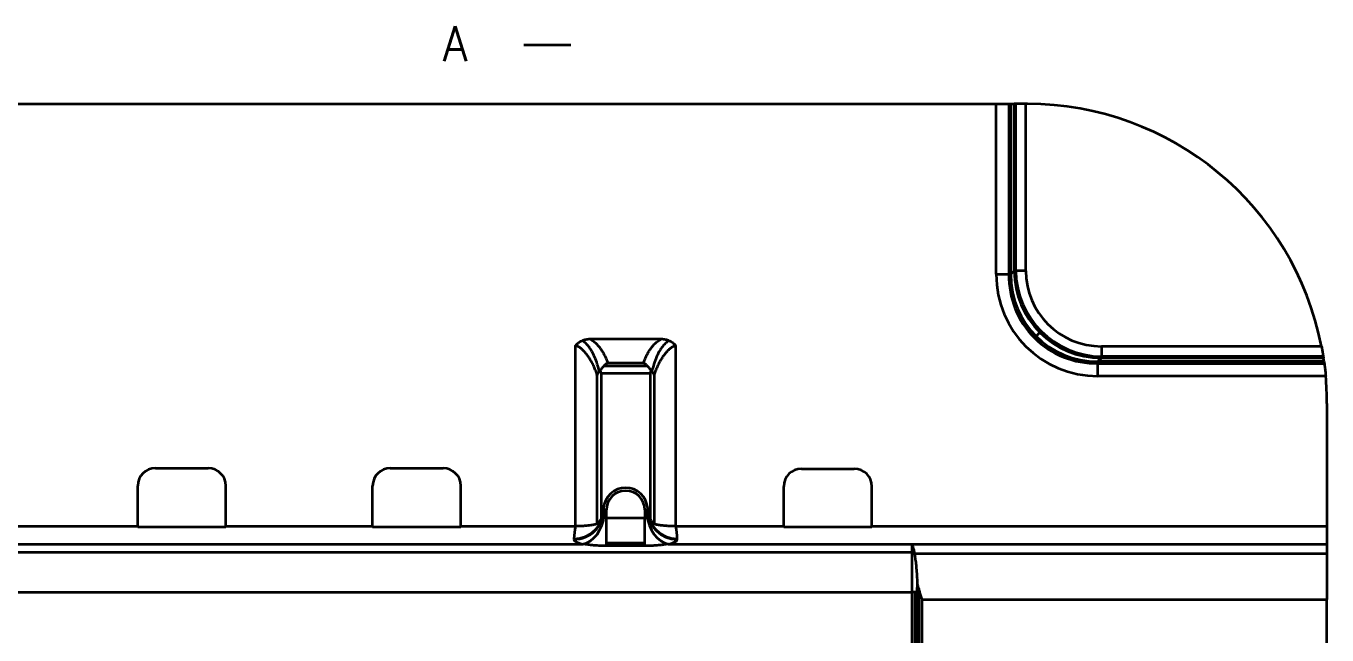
# Model space of a CAD drawing. Header units: millimetres. Extents: x -13 to 1082, y 396 to 866.
# Drawn here: x 235.6 to 457.1, y 758.8 to 862.5 of the extents above; entities that cross this region are included whole.
import ezdxf

# ---------------------------------------------------------------- set-up
doc = ezdxf.new("R2010")
doc.units = ezdxf.units.MM
doc.layers.add('1', color=7, linetype='Continuous', true_color=0xffffff)
doc.layers.add('10', color=7, linetype='Continuous', true_color=0xffffff)
doc.styles.add('chinesef', font='simplex.shx', dxfattribs={"bigfont": 'gbcbig.shx'})

# ---------------------------------------------------------------- blocks, each defined once
blk = doc.blocks.new('ASSORTED_DRAFT1')
at = {"color": 2, "lineweight": 18}
blk.add_solid([(510.36, 726.7), (506.36, 725.81), (506.36, 727.59), (510.36, 726.7)], dxfattribs=at)

msp = doc.modelspace()

# ---------------------------------------------------------------- linework, layer by layer
at = {"layer": '1', "color": 2, "linetype": 'Continuous', "lineweight": 35}
msp.add_line((328.329, 859.236), (320.329, 859.236), dxfattribs=at)
at = {"layer": '10', "color": 7, "linetype": 'Continuous', "lineweight": 35}
for p, q in [((43.413, 849.236), (400.757, 849.236)), ((400.757, 820.238), (400.757, 849.236)), ((400.757, 849.236), (403.233, 849.236)), ((402.93, 849.236), (402.93, 820.238)), ((403.233, 849.236), (403.841, 849.236)), ((403.233, 820.238), (403.233, 849.236)), ((405.821, 849.236), (403.841, 849.236)), ((403.841, 820.846), (403.841, 849.236)), ((404.083, 820.846), (404.083, 849.236)), ((406.085, 849.236), (405.821, 849.236)), ((405.821, 820.846), (405.821, 849.236)), ((400.757, 820.238), (403.233, 820.238)), ((403.841, 820.846), (403.233, 820.238)), ((405.821, 820.846), (403.841, 820.846)), ((331.561, 809.236), (343.759, 809.236)), ((407.547, 809.698), (408.19, 810.341)), ((329.127, 777.35), (329.127, 808.082)), ((346.193, 777.35), (346.193, 808.082)), ((456.147, 807.973), (418.695, 807.973)), ((418.695, 807.973), (418.695, 805.992)), ((341.415, 804.595), (333.905, 804.595)), ((334.606, 805.172), (340.714, 805.172)), ((418.695, 805.992), (418.087, 805.384)), ((456.582, 805.384), (418.087, 805.384)), ((418.087, 802.909), (418.087, 805.384)), ((418.087, 805.082), (456.624, 805.082)), ((456.454, 806.234), (418.695, 806.234)), ((456.492, 805.992), (418.695, 805.992)), ((332.779, 803.057), (332.779, 777.722)), ((333.49, 803.44), (333.49, 778.725)), ((333.49, 803.44), (341.83, 803.44)), ((341.83, 803.44), (341.83, 778.725)), ((342.541, 803.057), (342.541, 777.722)), ((456.871, 802.909), (418.087, 802.909)), ((457.085, 798.236), (457.085, 777.35)), ((257.585, 787.236), (266.585, 787.236)), ((297.585, 787.236), (306.585, 787.236)), ((367.585, 787.141), (376.585, 787.141)), ((254.585, 777.35), (254.585, 784.236)), ((269.585, 777.35), (269.585, 784.236)), ((294.585, 777.35), (294.585, 784.236)), ((309.585, 777.35), (309.585, 784.236)), ((364.585, 777.35), (364.585, 784.141)), ((379.585, 777.35), (379.585, 784.141)), ((333.891, 780.02), (333.891, 780.14)), ((333.891, 780.14), (334.394, 780.14)), ((333.891, 780.128), (333.891, 780.031)), ((334.394, 778.73), (334.394, 780.14)), ((340.926, 780.14), (340.926, 778.73)), ((340.926, 780.14), (341.429, 780.14)), ((341.429, 780.14), (341.429, 780.02)), ((341.429, 780.031), (341.429, 780.128)), ((340.926, 778.73), (334.394, 778.73)), ((334.394, 774.002), (334.394, 778.73)), ((340.926, 774.002), (340.926, 778.73)), ((229.585, 777.35), (254.585, 777.35)), ((254.585, 777.35), (254.585, 777.18)), ((269.585, 777.18), (254.585, 777.18)), ((269.585, 777.35), (294.585, 777.35)), ((269.585, 777.35), (269.585, 777.18)), ((294.585, 777.35), (294.585, 777.18)), ((309.585, 777.18), (294.585, 777.18)), ((309.585, 777.35), (329.127, 777.35)), ((309.585, 777.35), (309.585, 777.18)), ((346.193, 777.35), (364.585, 777.35)), ((364.585, 777.35), (364.585, 777.18)), ((379.585, 777.18), (364.585, 777.18)), ((379.585, 777.35), (457.085, 777.35)), ((379.585, 777.35), (379.585, 777.18)), ((457.085, 777.35), (457.085, 774.311)), ((113.805, 774.311), (330.365, 774.311)), ((328.866, 775.225), (328.866, 775.116)), ((340.926, 774.478), (334.394, 774.478)), ((340.926, 774.002), (334.394, 774.002)), ((344.955, 774.311), (386.403, 774.311)), ((346.454, 775.116), (346.454, 775.225)), ((386.403, 774.311), (386.403, 766.152)), ((386.403, 774.311), (457.085, 774.311)), ((457.085, 774.311), (457.085, 764.911)), ((386.403, 772.907), (57.768, 772.907)), ((386.887, 772.693), (457.085, 772.693)), ((387.563, 766.784), (387.563, 719.086)), ((57.768, 766.152), (386.403, 766.152)), ((387.273, 766.152), (386.403, 766.152)), ((386.403, 766.152), (386.403, 719.072)), ((386.983, 719.086), (386.983, 766.152)), ((387.273, 766.152), (387.273, 719.086)), ((388.143, 764.911), (457.085, 764.911)), ((388.143, 719.086), (388.143, 764.911)), ((457.085, 525.099), (457.085, 764.911))]:
    msp.add_line(p, q, dxfattribs=at)
for centre, radius, start, end in [((406.085, 798.236), 51, 11.00587, 90), ((406.085, 798.236), 51, 0, 5.25629), ((257.585, 784.236), 3, 90, 180), ((266.585, 784.236), 3, 360, 90), ((297.585, 784.236), 3, 90, 180), ((306.585, 784.236), 3, 360, 90), ((367.585, 784.141), 3, 90, 180), ((376.585, 784.141), 3, 0, 90), ((337.66, 780.14), 3.769, 4.16265, 175.83735), ((337.66, 780.14), 3.266, 0, 180), ((337.66, 780.14), 3.769, 176.82469, 180), ((337.66, 780.14), 3.769, 0, 2.59313), ((337.66, 775.225), 8.794, 166.01473, 180), ((337.66, 775.225), 8.794, 0, 13.98526)]:
    msp.add_arc(centre, radius, start, end, dxfattribs=at)
for centre, major_axis, ratio, start_param, end_param in [((418.429, 820.581), (-12.616, -12.616), 0.9808148, 5.5074723, 7.0588983), ((418.078, 820.229), (-10.814, -10.814), 0.9808148, 5.4875038, 7.0788668), ((418.429, 820.581), (10.883, 10.883), 0.9746418, 2.3658797, 3.9173056), ((418.949, 821.101), (10.759, 10.759), 0.9858099, 2.3658797, 3.9173056), ((419.23, 821.382), (-10.814, -10.814), 0.9808148, 5.5234523, 7.0429183), ((418.949, 821.101), (-9.372, -9.372), 0.9808148, 5.5074723, 7.0588983), ((406.085, 798.236), (50.455, 7.44), 0.9999959, 6.2773994, 6.2894507), ((328.866, 780.14), (-5.025, 0), 0.9781476, 1.5707963, 3.1415926), ((328.866, 780.031), (-5.025, 0), 0.9781476, 1.5707963, 3.1415927), ((337.66, 780.14), (-3.766, 0.134), 1, 6.2461311, 6.318783), ((334.394, 780.031), (0, 1.175), 0.4276936, 1.5707963, 2.3248325), ((340.926, 780.031), (0, 1.175), 0.4276936, 3.9583528, 4.712389), ((337.66, 780.14), (-0.128, 3.767), 1, 4.6783816, 4.7510336), ((346.454, 780.14), (-5.025, 0), 0.9781476, 0, 1.5707963), ((346.454, 780.031), (5.025, 0), 0.9781476, 3.1415927, 4.712389), ((330.365, 779.226), (-1.109, -4.901), 0.7203367, 0.3044272, 1.7324049), ((344.955, 779.226), (1.109, -4.901), 0.7203367, 4.5507804, 5.9787582), ((334.394, 775.116), (-5.528, 0), 0.2125566, 0, 0.7540362), ((340.926, 775.116), (-5.528, 0), 0.2125566, 2.3875564, 3.1415927)]:
    msp.add_ellipse(centre, major_axis=major_axis, ratio=ratio, start_param=start_param, end_param=end_param, dxfattribs=at)
for points, knots in [([(329.127, 808.082), (329.136, 808.093), (329.145, 808.104), (329.164, 808.127), (329.192, 808.161), (329.259, 808.238), (329.319, 808.301), (329.402, 808.384), (329.444, 808.424), (329.509, 808.482), (329.531, 808.501), (329.576, 808.539), (329.599, 808.558), (329.713, 808.648), (329.808, 808.715), (330.005, 808.836), (330.106, 808.891), (330.315, 808.989), (330.423, 809.032), (330.562, 809.079), (330.59, 809.088), (330.645, 809.105), (330.673, 809.113), (330.758, 809.136), (330.814, 809.15), (330.984, 809.187), (331.098, 809.206), (331.328, 809.23), (331.444, 809.236), (331.561, 809.236)], [0, 0, 0, 0, 0.015625, 0.015625, 0.03125, 0.0625, 0.125, 0.125, 0.1875, 0.1875, 0.21875, 0.21875, 0.25, 0.25, 0.375, 0.375, 0.5, 0.5, 0.625, 0.625, 0.65625, 0.65625, 0.6875, 0.6875, 0.75, 0.75, 0.875, 0.875, 1, 1, 1, 1]), ([(333.207, 803.717), (332.983, 804.544), (332.733, 805.368), (332.202, 806.596), (331.998, 807.009), (331.617, 807.616), (331.477, 807.817), (331.158, 808.21), (330.979, 808.404), (330.654, 808.679), (330.536, 808.768), (330.35, 808.885), (330.293, 808.918), (330.233, 808.95)], [0, 0, 0, 0, 0.4544731, 0.4544731, 0.6861672, 0.6861672, 0.8020142, 0.8020142, 0.9178612, 0.9178612, 0.9757847, 0.9757847, 1, 1, 1, 1]), ([(331.561, 809.236), (331.689, 809.169), (331.808, 809.099), (331.978, 808.989), (332.033, 808.952), (332.113, 808.896), (332.139, 808.877), (332.191, 808.838), (332.318, 808.742), (332.436, 808.644), (332.613, 808.485), (332.697, 808.404), (332.857, 808.24), (332.932, 808.158), (333.077, 807.991), (333.284, 807.738), (333.464, 807.479), (333.604, 807.261), (333.632, 807.218), (333.686, 807.13), (333.712, 807.086), (333.79, 806.954), (333.84, 806.866), (333.984, 806.602), (334.074, 806.424), (334.242, 806.068), (334.321, 805.89), (334.47, 805.532), (334.54, 805.352), (334.606, 805.172)], [0, 0, 0, 0, 0.0625, 0.0625, 0.09375, 0.09375, 0.109375, 0.109375, 0.125, 0.1875, 0.1875, 0.25, 0.25, 0.3125, 0.3125, 0.375, 0.5, 0.5, 0.53125, 0.53125, 0.5625, 0.5625, 0.625, 0.625, 0.75, 0.75, 0.875, 0.875, 1, 1, 1, 1]), ([(340.714, 805.172), (340.78, 805.352), (340.85, 805.532), (340.999, 805.89), (341.078, 806.069), (341.204, 806.336), (341.248, 806.425), (341.338, 806.602), (341.384, 806.691), (341.529, 806.956), (341.632, 807.131), (341.856, 807.479), (341.977, 807.652), (342.142, 807.865), (342.176, 807.908), (342.246, 807.993), (342.281, 808.035), (342.391, 808.161), (342.467, 808.244), (342.627, 808.408), (342.711, 808.489), (342.889, 808.648), (342.983, 808.726), (343.182, 808.879), (343.287, 808.954), (343.456, 809.063), (343.514, 809.099), (343.634, 809.169), (343.695, 809.203), (343.759, 809.236)], [0, 0, 0, 0, 0.125, 0.125, 0.25, 0.25, 0.3125, 0.3125, 0.375, 0.375, 0.5, 0.5, 0.625, 0.625, 0.65625, 0.65625, 0.6875, 0.6875, 0.75, 0.75, 0.8125, 0.8125, 0.875, 0.875, 0.9375, 0.9375, 0.96875, 0.96875, 1, 1, 1, 1]), ([(345.087, 808.95), (345.026, 808.918), (344.969, 808.884), (344.78, 808.765), (344.663, 808.676), (344.34, 808.402), (344.162, 808.211), (343.844, 807.818), (343.704, 807.617), (343.323, 807.009), (343.118, 806.597), (342.586, 805.367), (342.337, 804.543), (342.113, 803.717)], [0, 0, 0, 0, 0.0241191, 0.0241191, 0.082045, 0.082045, 0.1978967, 0.1978967, 0.3137484, 0.3137484, 0.5454519, 0.5454519, 1, 1, 1, 1]), ([(343.759, 809.236), (343.876, 809.236), (343.992, 809.23), (344.222, 809.206), (344.336, 809.187), (344.506, 809.15), (344.563, 809.136), (344.647, 809.113), (344.675, 809.105), (344.731, 809.088), (344.758, 809.079), (344.897, 809.032), (345.005, 808.989), (345.214, 808.891), (345.315, 808.836), (345.512, 808.715), (345.607, 808.648), (345.721, 808.558), (345.744, 808.539), (345.789, 808.501), (345.811, 808.482), (345.876, 808.424), (345.918, 808.384), (346.001, 808.301), (346.061, 808.238), (346.128, 808.161), (346.156, 808.127), (346.175, 808.104), (346.184, 808.093), (346.193, 808.082)], [0, 0, 0, 0, 0.125, 0.125, 0.25, 0.25, 0.3125, 0.3125, 0.34375, 0.34375, 0.375, 0.375, 0.5, 0.5, 0.625, 0.625, 0.75, 0.75, 0.78125, 0.78125, 0.8125, 0.8125, 0.875, 0.875, 0.9375, 0.96875, 0.984375, 0.984375, 1, 1, 1, 1]), ([(329.127, 808.082), (329.153, 808.082), (329.179, 808.081), (329.231, 808.076), (329.257, 808.073), (329.333, 808.059), (329.382, 808.046), (329.477, 808.014), (329.523, 807.995), (329.611, 807.953), (329.655, 807.93), (329.738, 807.881), (329.777, 807.855), (329.855, 807.802), (329.892, 807.774), (329.965, 807.718), (330.001, 807.69), (330.07, 807.633), (330.103, 807.605), (330.168, 807.547), (330.2, 807.518), (330.262, 807.46), (330.292, 807.432), (330.381, 807.345), (330.438, 807.287), (330.521, 807.2), (330.548, 807.171), (330.601, 807.113), (330.627, 807.084), (330.703, 806.999), (330.752, 806.942), (330.822, 806.857), (330.846, 806.829), (330.891, 806.773), (330.958, 806.69), (331.022, 806.607), (331.105, 806.497), (331.145, 806.442), (331.223, 806.333), (331.26, 806.278), (331.334, 806.17), (331.37, 806.116), (331.44, 806.008), (331.508, 805.9), (331.573, 805.793), (331.636, 805.686), (331.667, 805.632), (331.728, 805.525), (331.758, 805.472), (331.816, 805.365), (331.844, 805.312), (331.927, 805.153), (331.981, 805.047), (332.083, 804.836), (332.132, 804.731), (332.227, 804.521), (332.272, 804.416), (332.36, 804.206), (332.402, 804.101), (332.484, 803.892), (332.524, 803.788), (332.601, 803.579), (332.638, 803.474), (332.71, 803.266), (332.745, 803.162), (332.779, 803.057)], [0, 0, 0, 0, 0.0078125, 0.0078125, 0.015625, 0.015625, 0.03125, 0.03125, 0.046875, 0.046875, 0.0625, 0.0625, 0.078125, 0.078125, 0.09375, 0.09375, 0.109375, 0.109375, 0.125, 0.125, 0.140625, 0.140625, 0.15625, 0.15625, 0.1875, 0.1875, 0.203125, 0.203125, 0.21875, 0.21875, 0.25, 0.25, 0.265625, 0.265625, 0.28125, 0.3125, 0.3125, 0.34375, 0.34375, 0.375, 0.375, 0.40625, 0.40625, 0.4375, 0.46875, 0.46875, 0.5, 0.5, 0.53125, 0.53125, 0.5625, 0.5625, 0.625, 0.625, 0.6875, 0.6875, 0.75, 0.75, 0.8125, 0.8125, 0.875, 0.875, 0.9375, 0.9375, 1, 1, 1, 1]), ([(342.541, 803.057), (342.609, 803.266), (342.681, 803.475), (342.796, 803.788), (342.836, 803.893), (342.918, 804.102), (342.96, 804.207), (343.048, 804.416), (343.094, 804.522), (343.189, 804.732), (343.238, 804.838), (343.34, 805.049), (343.394, 805.155), (343.505, 805.367), (343.563, 805.474), (343.654, 805.634), (343.685, 805.687), (343.748, 805.795), (343.813, 805.902), (343.882, 806.01), (343.952, 806.118), (343.988, 806.173), (344.062, 806.282), (344.1, 806.337), (344.179, 806.447), (344.219, 806.502), (344.302, 806.612), (344.366, 806.695), (344.434, 806.779), (344.479, 806.835), (344.502, 806.863), (344.573, 806.947), (344.622, 807.004), (344.723, 807.118), (344.775, 807.175), (344.858, 807.261), (344.885, 807.29), (344.943, 807.348), (344.972, 807.377), (345.032, 807.435), (345.062, 807.464), (345.124, 807.522), (345.156, 807.55), (345.221, 807.608), (345.254, 807.636), (345.323, 807.693), (345.358, 807.721), (345.43, 807.776), (345.468, 807.804), (345.545, 807.856), (345.585, 807.882), (345.667, 807.93), (345.709, 807.953), (345.775, 807.985), (345.798, 807.995), (345.832, 808.009), (345.844, 808.013), (345.867, 808.022), (345.879, 808.026), (345.939, 808.047), (345.988, 808.06), (346.064, 808.073), (346.089, 808.076), (346.141, 808.081), (346.167, 808.082), (346.193, 808.082)], [0, 0, 0, 0, 0.125, 0.125, 0.1875, 0.1875, 0.25, 0.25, 0.3125, 0.3125, 0.375, 0.375, 0.4375, 0.4375, 0.5, 0.5, 0.53125, 0.53125, 0.5625, 0.59375, 0.59375, 0.625, 0.625, 0.65625, 0.65625, 0.6875, 0.6875, 0.71875, 0.734375, 0.734375, 0.75, 0.75, 0.78125, 0.78125, 0.8125, 0.8125, 0.828125, 0.828125, 0.84375, 0.84375, 0.859375, 0.859375, 0.875, 0.875, 0.890625, 0.890625, 0.90625, 0.90625, 0.921875, 0.921875, 0.9375, 0.9375, 0.953125, 0.953125, 0.9609375, 0.9609375, 0.9648437, 0.9648437, 0.96875, 0.96875, 0.984375, 0.984375, 0.9921875, 0.9921875, 1, 1, 1, 1]), ([(456.147, 807.973), (456.17, 807.854), (456.193, 807.736), (456.225, 807.562), (456.236, 807.505), (456.252, 807.419), (456.257, 807.391), (456.267, 807.334), (456.272, 807.306), (456.297, 807.166), (456.316, 807.059), (456.343, 806.906), (456.351, 806.856), (456.364, 806.784), (456.368, 806.76), (456.376, 806.713), (456.38, 806.689), (456.399, 806.576), (456.412, 806.493), (456.431, 806.381), (456.436, 806.345), (456.444, 806.295), (456.447, 806.279), (456.452, 806.247), (456.454, 806.232), (456.466, 806.16), (456.473, 806.113), (456.482, 806.056), (456.485, 806.04), (456.488, 806.019), (456.489, 806.013), (456.49, 806.001), (456.491, 805.996), (456.492, 805.992)], [0, 0, 0, 0, 0.125, 0.125, 0.1875, 0.1875, 0.21875, 0.21875, 0.25, 0.25, 0.375, 0.375, 0.4375, 0.4375, 0.46875, 0.46875, 0.5, 0.5, 0.625, 0.625, 0.6875, 0.6875, 0.71875, 0.71875, 0.75, 0.75, 0.875, 0.875, 0.9375, 0.9375, 0.96875, 0.96875, 1, 1, 1, 1]), ([(334.606, 805.172), (334.603, 805.17), (334.599, 805.168), (334.592, 805.163), (334.581, 805.157), (334.557, 805.142), (334.536, 805.128), (334.493, 805.1), (334.465, 805.081), (334.381, 805.022), (334.269, 804.937), (334.159, 804.842), (334.049, 804.742), (333.995, 804.689), (333.928, 804.619), (333.914, 804.604), (333.887, 804.576), (333.847, 804.533), (333.808, 804.488), (333.731, 804.397), (333.68, 804.335), (333.581, 804.204), (333.533, 804.137), (333.44, 803.997), (333.395, 803.925), (333.351, 803.849)], [0, 0, 0, 0, 0.0078125, 0.0078125, 0.015625, 0.03125, 0.0625, 0.0625, 0.125, 0.125, 0.25, 0.375, 0.375, 0.5, 0.5, 0.53125, 0.53125, 0.5625, 0.625, 0.625, 0.75, 0.75, 0.875, 0.875, 1, 1, 1, 1]), ([(340.714, 805.172), (340.717, 805.17), (340.721, 805.168), (340.728, 805.163), (340.739, 805.157), (340.763, 805.142), (340.784, 805.128), (340.827, 805.1), (340.855, 805.081), (340.939, 805.022), (341.051, 804.938), (341.161, 804.842), (341.271, 804.742), (341.325, 804.689), (341.392, 804.619), (341.406, 804.605), (341.433, 804.576), (341.473, 804.533), (341.512, 804.488), (341.589, 804.397), (341.64, 804.335), (341.739, 804.205), (341.787, 804.137), (341.88, 803.997), (341.925, 803.925), (341.969, 803.849)], [0, 0, 0, 0, 0.0078125, 0.0078125, 0.015625, 0.03125, 0.0625, 0.0625, 0.125, 0.125, 0.25, 0.375, 0.375, 0.5, 0.5, 0.53125, 0.53125, 0.5625, 0.625, 0.625, 0.75, 0.75, 0.875, 0.875, 1, 1, 1, 1]), ([(456.582, 805.384), (456.585, 805.363), (456.589, 805.329), (456.599, 805.259), (456.603, 805.233), (456.609, 805.188), (456.611, 805.173), (456.616, 805.14), (456.618, 805.122), (456.63, 805.033), (456.641, 804.95), (456.66, 804.811), (456.666, 804.762), (456.676, 804.684), (456.679, 804.657), (456.686, 804.603), (456.69, 804.575), (456.707, 804.434), (456.722, 804.314), (456.744, 804.123), (456.752, 804.057), (456.763, 803.956), (456.767, 803.922), (456.775, 803.853), (456.779, 803.818), (456.798, 803.644), (456.813, 803.501), (456.835, 803.282), (456.842, 803.208), (456.853, 803.096), (456.857, 803.059), (456.864, 802.984), (456.867, 802.946), (456.871, 802.909)], [0, 0, 0, 0, 0.125, 0.125, 0.1875, 0.1875, 0.21875, 0.21875, 0.25, 0.25, 0.375, 0.375, 0.4375, 0.4375, 0.46875, 0.46875, 0.5, 0.5, 0.625, 0.625, 0.6875, 0.6875, 0.71875, 0.71875, 0.75, 0.75, 0.875, 0.875, 0.9375, 0.9375, 0.96875, 0.96875, 1, 1, 1, 1]), ([(333.351, 803.849), (333.348, 803.846), (333.343, 803.842), (333.337, 803.836), (333.332, 803.831), (333.324, 803.825), (333.315, 803.817), (333.298, 803.801), (333.274, 803.779), (333.245, 803.752), (333.218, 803.726), (333.197, 803.705), (333.183, 803.691), (333.174, 803.683), (333.167, 803.676), (333.149, 803.66), (333.118, 803.629), (333.076, 803.584), (333.037, 803.54), (333.009, 803.507), (332.994, 803.488), (332.987, 803.479), (332.979, 803.469), (332.966, 803.451), (332.946, 803.423), (332.923, 803.389), (332.903, 803.356), (332.878, 803.313), (332.85, 803.259), (332.819, 803.188), (332.8, 803.133), (332.789, 803.097), (332.786, 803.085), (332.784, 803.077), (332.782, 803.07), (332.78, 803.064), (332.779, 803.06), (332.779, 803.057)], [0, 0, 0, 0, 0.0102974, 0.0147504, 0.0204671, 0.0284213, 0.0386128, 0.0510335, 0.0859018, 0.1201557, 0.1538577, 0.1829238, 0.2013792, 0.2075047, 0.2164003, 0.228062, 0.2750988, 0.3410744, 0.4070947, 0.4544787, 0.4727861, 0.4830887, 0.4905189, 0.5118735, 0.5533139, 0.5985692, 0.6404889, 0.6790659, 0.7584083, 0.8398054, 0.935591, 0.9553038, 0.9696991, 0.9787789, 0.9852949, 0.9918305, 1, 1, 1, 1]), ([(333.49, 803.44), (333.479, 803.474), (333.468, 803.509), (333.445, 803.578), (333.434, 803.612), (333.399, 803.715), (333.375, 803.782), (333.351, 803.849)], [0, 0, 0, 0, 0.25, 0.25, 0.5, 0.5, 1, 1, 1, 1]), ([(341.969, 803.849), (341.944, 803.783), (341.921, 803.715), (341.886, 803.612), (341.875, 803.578), (341.852, 803.509), (341.841, 803.474), (341.83, 803.44)], [0, 0, 0, 0, 0.5, 0.5, 0.75, 0.75, 1, 1, 1, 1]), ([(342.541, 803.057), (342.541, 803.06), (342.54, 803.064), (342.538, 803.07), (342.537, 803.075), (342.535, 803.081), (342.533, 803.089), (342.53, 803.099), (342.52, 803.134), (342.5, 803.188), (342.47, 803.26), (342.442, 803.314), (342.417, 803.357), (342.396, 803.39), (342.373, 803.424), (342.354, 803.452), (342.34, 803.47), (342.332, 803.48), (342.325, 803.489), (342.31, 803.508), (342.282, 803.541), (342.243, 803.586), (342.201, 803.63), (342.17, 803.66), (342.152, 803.677), (342.146, 803.683), (342.137, 803.691), (342.123, 803.705), (342.101, 803.727), (342.075, 803.752), (342.046, 803.78), (342.02, 803.803), (342.001, 803.82), (341.989, 803.831), (341.979, 803.84), (341.973, 803.846), (341.969, 803.849)], [0, 0, 0, 0, 0.0081978, 0.0147561, 0.0201123, 0.0261214, 0.0355438, 0.0483803, 0.0646322, 0.1607499, 0.2424268, 0.3220452, 0.3607598, 0.4028277, 0.4482435, 0.4898325, 0.5112623, 0.5187165, 0.5290526, 0.547421, 0.5945885, 0.6603208, 0.7260242, 0.772855, 0.7844766, 0.7933408, 0.7994442, 0.8178315, 0.8467942, 0.8803693, 0.9144758, 0.9491776, 0.9668931, 0.9796113, 0.9873166, 1, 1, 1, 1]), ([(333.901, 780.414), (333.891, 780.267), (333.874, 780.122), (333.829, 779.835), (333.772, 779.551), (333.692, 779.272), (333.6, 778.997), (333.548, 778.86), (333.49, 778.725)], [0, 0, 0, 0, 0.25, 0.25, 0.5, 0.75, 0.75, 1, 1, 1, 1]), ([(341.83, 778.725), (341.772, 778.86), (341.72, 778.997), (341.628, 779.272), (341.548, 779.551), (341.491, 779.835), (341.446, 780.122), (341.43, 780.267), (341.419, 780.414)], [0, 0, 0, 0, 0.25, 0.25, 0.5, 0.75, 0.75, 1, 1, 1, 1]), ([(332.779, 777.722), (332.712, 777.704), (332.64, 777.686), (332.487, 777.65), (332.406, 777.632), (332.274, 777.606), (332.229, 777.597), (332.134, 777.579), (332.085, 777.57), (331.983, 777.553), (331.93, 777.544), (331.819, 777.527), (331.761, 777.518), (331.64, 777.501), (331.576, 777.492), (331.475, 777.48), (331.441, 777.475), (331.37, 777.467), (331.333, 777.463), (331.221, 777.45), (331.142, 777.442), (330.972, 777.426), (330.882, 777.418), (330.76, 777.409), (330.735, 777.407), (330.684, 777.403), (330.658, 777.401), (330.579, 777.396), (330.524, 777.392), (330.41, 777.385), (330.35, 777.382), (330.256, 777.377), (330.224, 777.376), (330.159, 777.373), (330.125, 777.371), (330.022, 777.367), (329.95, 777.364), (329.838, 777.361), (329.8, 777.36), (329.741, 777.358), (329.721, 777.357), (329.681, 777.356), (329.661, 777.356), (329.559, 777.354), (329.475, 777.352), (329.346, 777.351), (329.303, 777.351), (329.237, 777.35), (329.215, 777.35), (329.171, 777.35), (329.149, 777.35), (329.127, 777.35)], [0, 0, 0, 0, 0.125, 0.125, 0.25, 0.25, 0.3125, 0.3125, 0.375, 0.375, 0.4375, 0.4375, 0.5, 0.5, 0.5625, 0.5625, 0.59375, 0.59375, 0.625, 0.625, 0.6875, 0.6875, 0.75, 0.75, 0.765625, 0.765625, 0.78125, 0.78125, 0.8125, 0.8125, 0.84375, 0.84375, 0.859375, 0.859375, 0.875, 0.875, 0.90625, 0.90625, 0.921875, 0.921875, 0.9296875, 0.9296875, 0.9375, 0.9375, 0.96875, 0.96875, 0.984375, 0.984375, 0.9921875, 0.9921875, 1, 1, 1, 1]), ([(333.49, 778.725), (333.462, 778.66), (333.433, 778.597), (333.387, 778.504), (333.371, 778.473), (333.347, 778.428), (333.339, 778.413), (333.323, 778.384), (333.315, 778.369), (333.29, 778.326), (333.273, 778.297), (333.24, 778.242), (333.223, 778.216), (333.189, 778.164), (333.172, 778.138), (333.146, 778.101), (333.137, 778.089), (333.12, 778.066), (333.112, 778.054), (333.087, 778.021), (333.07, 777.999), (333.037, 777.958), (333.004, 777.919), (332.973, 777.884), (332.949, 777.859), (332.942, 777.851), (332.927, 777.835), (332.919, 777.828), (332.883, 777.793), (332.857, 777.77), (332.823, 777.745), (332.813, 777.738), (332.794, 777.727), (332.786, 777.723), (332.779, 777.722)], [0, 0, 0, 0, 0.125, 0.125, 0.1875, 0.1875, 0.21875, 0.21875, 0.25, 0.25, 0.3125, 0.3125, 0.375, 0.375, 0.4375, 0.4375, 0.46875, 0.46875, 0.5, 0.5, 0.5625, 0.5625, 0.625, 0.6875, 0.6875, 0.71875, 0.71875, 0.75, 0.75, 0.875, 0.875, 0.9375, 0.9375, 1, 1, 1, 1]), ([(334.394, 778.73), (334.38, 778.73), (334.366, 778.733), (334.346, 778.739), (334.34, 778.742), (334.327, 778.748), (334.315, 778.754), (334.304, 778.762), (334.292, 778.77), (334.287, 778.775), (334.272, 778.788), (334.262, 778.798), (334.234, 778.828), (334.218, 778.849), (334.195, 778.883), (334.188, 778.894), (334.174, 778.917), (334.167, 778.929), (334.147, 778.964), (334.134, 778.987), (334.111, 779.035), (334.099, 779.059), (334.067, 779.13), (334.047, 779.179), (334.027, 779.226)], [0, 0, 0, 0, 0.0625, 0.0625, 0.09375, 0.09375, 0.125, 0.15625, 0.15625, 0.1875, 0.1875, 0.25, 0.25, 0.375, 0.375, 0.4375, 0.4375, 0.5, 0.5, 0.625, 0.625, 0.75, 0.75, 1, 1, 1, 1]), ([(341.293, 779.226), (341.273, 779.179), (341.253, 779.13), (341.221, 779.059), (341.209, 779.035), (341.186, 778.987), (341.173, 778.964), (341.147, 778.917), (341.133, 778.894), (341.102, 778.85), (341.086, 778.828), (341.058, 778.798), (341.048, 778.788), (341.028, 778.77), (341.017, 778.762), (340.999, 778.751), (340.993, 778.748), (340.981, 778.742), (340.974, 778.739), (340.961, 778.735), (340.954, 778.733), (340.94, 778.731), (340.933, 778.73), (340.926, 778.73)], [0, 0, 0, 0, 0.25, 0.25, 0.375, 0.375, 0.5, 0.5, 0.625, 0.625, 0.75, 0.75, 0.8125, 0.8125, 0.875, 0.875, 0.90625, 0.90625, 0.9375, 0.9375, 0.96875, 0.96875, 1, 1, 1, 1]), ([(342.541, 777.722), (342.527, 777.725), (342.509, 777.736), (342.481, 777.757), (342.475, 777.761), (342.462, 777.771), (342.456, 777.777), (342.436, 777.794), (342.423, 777.807), (342.38, 777.848), (342.349, 777.881), (342.308, 777.928), (342.3, 777.938), (342.284, 777.957), (342.275, 777.968), (342.251, 777.999), (342.234, 778.02), (342.2, 778.065), (342.183, 778.088), (342.149, 778.137), (342.132, 778.162), (342.098, 778.215), (342.081, 778.242), (342.047, 778.297), (342.031, 778.325), (341.982, 778.411), (341.95, 778.471), (341.911, 778.549), (341.903, 778.565), (341.888, 778.596), (341.866, 778.644), (341.844, 778.693), (341.83, 778.725)], [0, 0, 0, 0, 0.125, 0.125, 0.15625, 0.15625, 0.1875, 0.1875, 0.25, 0.25, 0.375, 0.375, 0.40625, 0.40625, 0.4375, 0.4375, 0.5, 0.5, 0.5625, 0.5625, 0.625, 0.625, 0.6875, 0.6875, 0.75, 0.75, 0.875, 0.875, 0.90625, 0.90625, 0.9375, 1, 1, 1, 1]), ([(346.193, 777.35), (346.171, 777.35), (346.149, 777.35), (346.105, 777.35), (346.083, 777.35), (346.017, 777.351), (345.974, 777.351), (345.845, 777.352), (345.762, 777.354), (345.659, 777.356), (345.639, 777.356), (345.599, 777.357), (345.579, 777.358), (345.52, 777.36), (345.482, 777.361), (345.37, 777.364), (345.299, 777.367), (345.195, 777.371), (345.162, 777.373), (345.096, 777.376), (345.064, 777.377), (344.97, 777.382), (344.911, 777.385), (344.796, 777.392), (344.741, 777.396), (344.662, 777.401), (344.636, 777.403), (344.585, 777.407), (344.56, 777.409), (344.438, 777.418), (344.348, 777.426), (344.179, 777.442), (344.099, 777.45), (343.987, 777.463), (343.95, 777.467), (343.879, 777.475), (343.845, 777.48), (343.744, 777.492), (343.68, 777.501), (343.559, 777.518), (343.501, 777.527), (343.39, 777.544), (343.337, 777.553), (343.235, 777.57), (343.186, 777.579), (343.091, 777.597), (343.046, 777.606), (342.914, 777.632), (342.833, 777.65), (342.68, 777.686), (342.609, 777.704), (342.541, 777.722)], [0, 0, 0, 0, 0.0078125, 0.0078125, 0.015625, 0.015625, 0.03125, 0.03125, 0.0625, 0.0625, 0.0703125, 0.0703125, 0.078125, 0.078125, 0.09375, 0.09375, 0.125, 0.125, 0.140625, 0.140625, 0.15625, 0.15625, 0.1875, 0.1875, 0.21875, 0.21875, 0.234375, 0.234375, 0.25, 0.25, 0.3125, 0.3125, 0.375, 0.375, 0.40625, 0.40625, 0.4375, 0.4375, 0.5, 0.5, 0.5625, 0.5625, 0.625, 0.625, 0.6875, 0.6875, 0.75, 0.75, 0.875, 0.875, 1, 1, 1, 1]), ([(334.394, 774.002), (334.305, 774.002), (334.216, 774.002), (334.039, 774.004), (333.95, 774.005), (333.685, 774.011), (333.509, 774.017), (333.159, 774.032), (332.985, 774.041), (332.638, 774.063), (332.466, 774.076), (332.209, 774.097), (332.124, 774.104), (331.954, 774.12), (331.87, 774.128), (331.702, 774.145), (331.619, 774.154), (331.455, 774.172), (331.373, 774.181), (331.131, 774.209), (330.973, 774.229), (330.663, 774.27), (330.512, 774.291), (330.365, 774.311)], [0, 0, 0, 0, 0.0625, 0.0625, 0.125, 0.125, 0.25, 0.25, 0.375, 0.375, 0.5, 0.5, 0.5625, 0.5625, 0.625, 0.625, 0.6875, 0.6875, 0.75, 0.75, 0.875, 0.875, 1, 1, 1, 1]), ([(344.955, 774.311), (344.809, 774.291), (344.657, 774.27), (344.424, 774.239), (344.345, 774.229), (344.186, 774.209), (344.105, 774.2), (343.943, 774.181), (343.861, 774.171), (343.696, 774.153), (343.613, 774.145), (343.363, 774.119), (343.195, 774.104), (342.854, 774.076), (342.682, 774.063), (342.422, 774.047), (342.334, 774.041), (342.159, 774.032), (342.072, 774.028), (341.809, 774.017), (341.457, 774.005), (341.104, 774.002), (340.926, 774.002)], [0, 0, 0, 0, 0.125, 0.125, 0.1875, 0.1875, 0.25, 0.25, 0.3125, 0.3125, 0.375, 0.375, 0.5, 0.5, 0.625, 0.625, 0.6875, 0.6875, 0.75, 0.75, 0.875, 1, 1, 1, 1]), ([(387.374, 767.509), (387.367, 767.721), (387.351, 768.139), (387.32, 768.75), (387.295, 769.145), (387.278, 769.389), (387.274, 769.438), (387.267, 769.534), (387.257, 769.678), (387.246, 769.819), (387.223, 770.098), (387.19, 770.461), (387.137, 770.978), (387.078, 771.469), (387.036, 771.778), (387.003, 772.002), (386.992, 772.076), (386.97, 772.219), (386.958, 772.289), (386.924, 772.495), (386.9, 772.626), (386.828, 773.001), (386.778, 773.226), (386.714, 773.478), (386.701, 773.526), (386.674, 773.62), (386.661, 773.666), (386.621, 773.798), (386.594, 773.879), (386.54, 774.027), (386.513, 774.093), (386.471, 774.183), (386.451, 774.226), (386.427, 774.27), (386.416, 774.288), (386.411, 774.297), (386.409, 774.3), (386.406, 774.306), (386.404, 774.308), (386.403, 774.311)], [0, 0, 0, 0, 0.0625, 0.125, 0.1875, 0.1875, 0.203125, 0.203125, 0.21875, 0.25, 0.25, 0.3125, 0.375, 0.4375, 0.5, 0.5, 0.53125, 0.53125, 0.5625, 0.5625, 0.625, 0.625, 0.75, 0.75, 0.78125, 0.78125, 0.8125, 0.8125, 0.875, 0.875, 0.9375, 0.9375, 0.96875, 0.984375, 0.9921875, 0.9921875, 0.9960937, 0.9960937, 1, 1, 1, 1]), ([(387.273, 766.152), (387.278, 766.208), (387.282, 766.265), (387.292, 766.377), (387.306, 766.546), (387.319, 766.716), (387.346, 767.055), (387.361, 767.281), (387.374, 767.509)], [0, 0, 0, 0, 0.125, 0.125, 0.25, 0.5, 0.5, 1, 1, 1, 1]), ([(388.143, 764.911), (388.134, 764.938), (388.126, 764.965), (388.108, 765.02), (388.082, 765.102), (388.02, 765.292), (387.968, 765.455), (387.898, 765.673), (387.864, 765.782), (387.796, 765.999), (387.763, 766.107), (387.664, 766.432), (387.601, 766.648), (387.481, 767.078), (387.425, 767.294), (387.374, 767.509)], [0, 0, 0, 0, 0.03125, 0.03125, 0.0625, 0.125, 0.25, 0.25, 0.375, 0.375, 0.5, 0.5, 0.75, 0.75, 1, 1, 1, 1])]:
    msp.add_open_spline(points, degree=3, knots=knots, dxfattribs=at)

# ---------------------------------------------------------------- block references
at = {"layer": '1', "color": 2, "linetype": 'Continuous', "lineweight": 35}
msp.add_blockref('ASSORTED_DRAFT1', (-182.029, 132.536), dxfattribs=at)

# ---------------------------------------------------------------- texts
at = {"layer": '1', "color": 94, "linetype": 'Continuous', "lineweight": 18, "insert": (306.547, 856.506), "char_height": 6, "attachment_point": 7, "style": 'chinesef'}
msp.add_mtext('\\W0.9023;A', dxfattribs=at)

doc.saveas('drawing.dxf')
